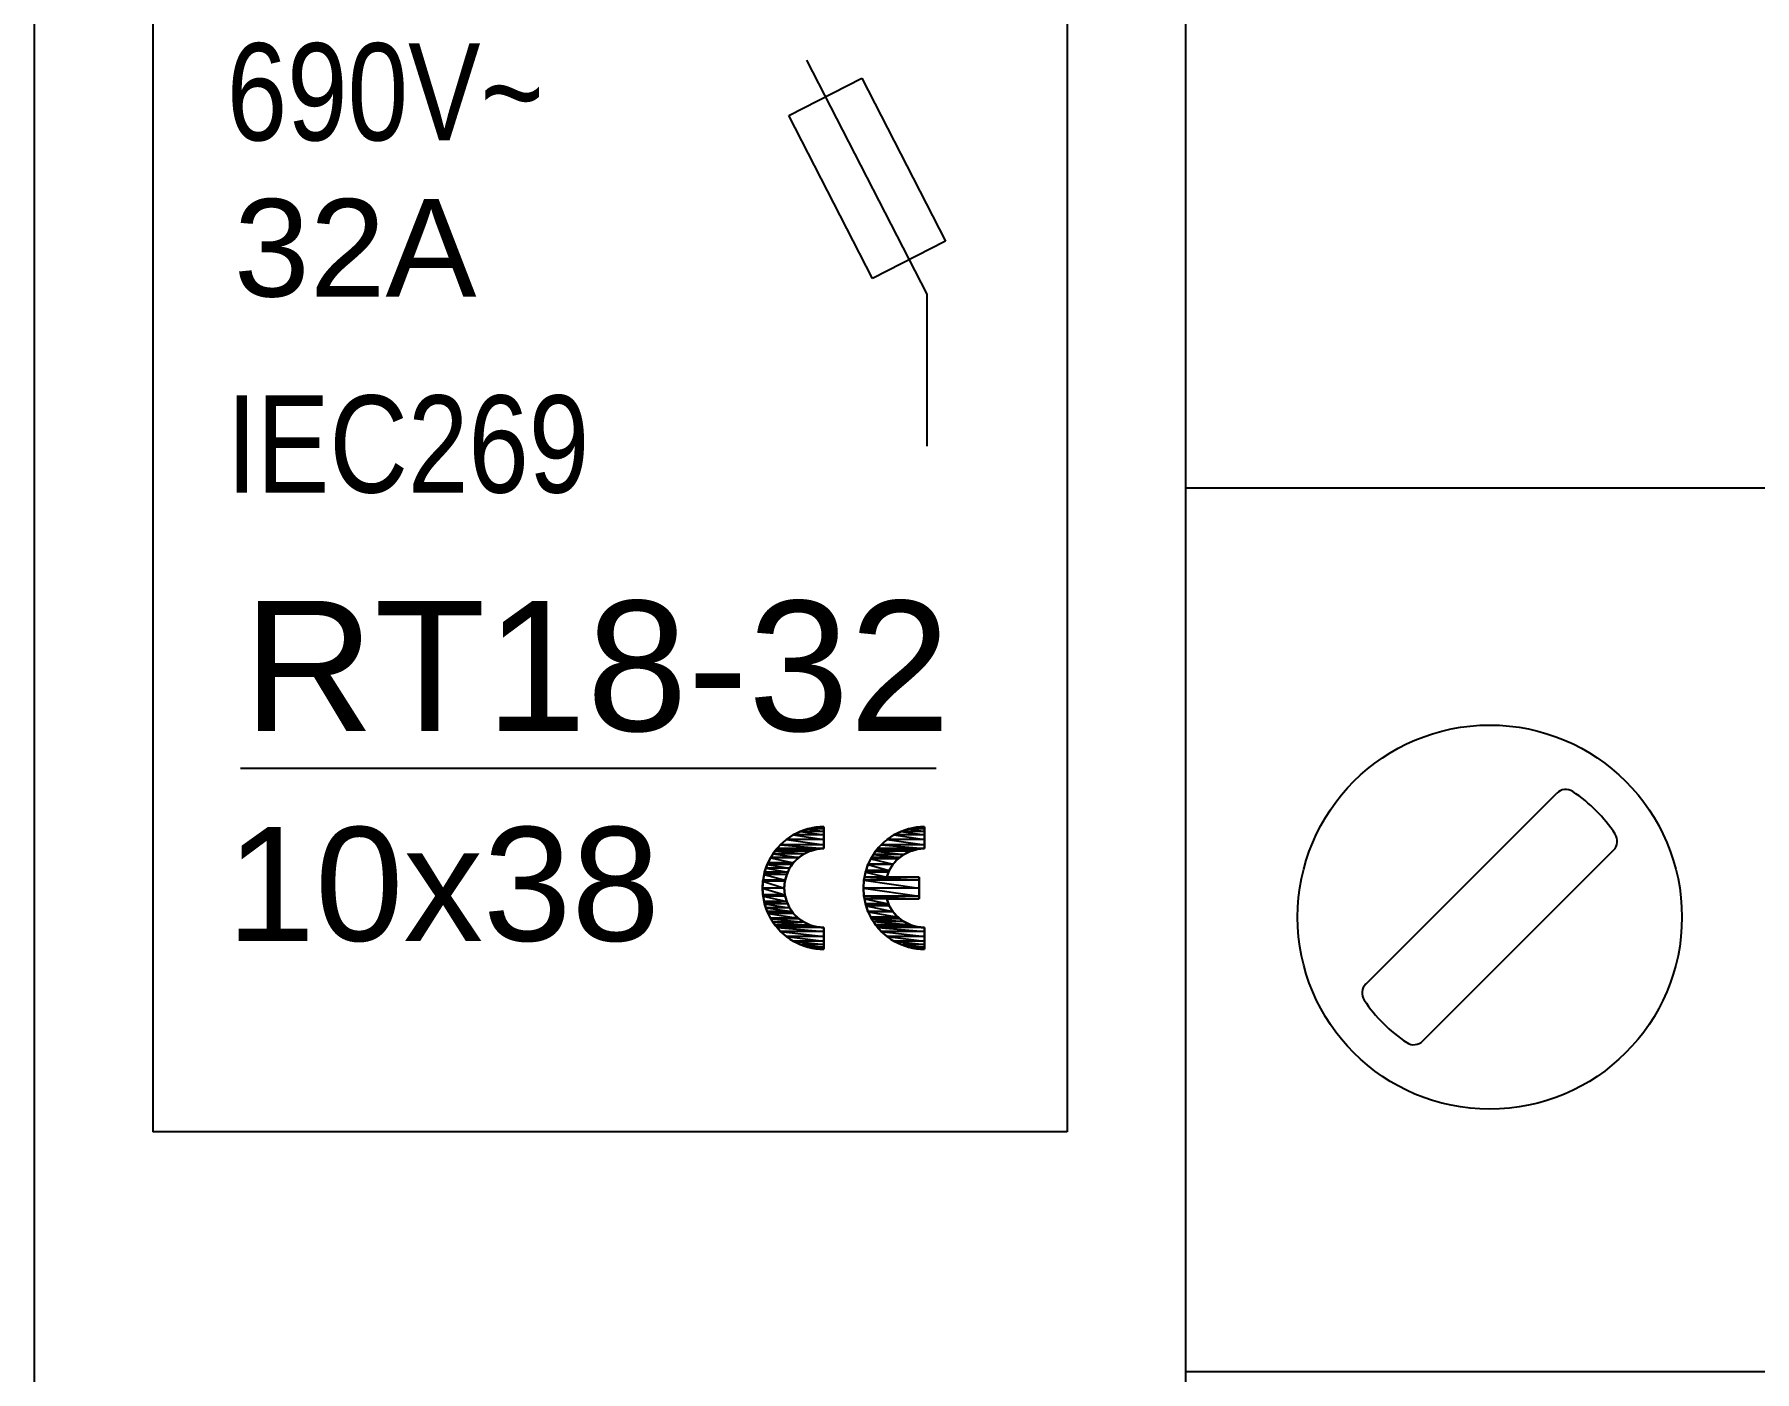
# Model space of a CAD drawing. Header units: millimetres. Extents: x 173893 to 258446, y -176540 to -123824.
# Drawn here: x 197231.95 to 197258.81, y -139303.43 to -139282.55 of the extents above; entities that cross this region are included whole.
import ezdxf

# ---------------------------------------------------------------- set-up
doc = ezdxf.new("R2010")
doc.units = ezdxf.units.MM
doc.header["$LTSCALE"] = 3
doc.layers.add('1', color=3, linetype='Continuous')
doc.layers.add('DUT', color=7, linetype='Continuous')
doc.styles.add('Arial', font='arial.ttf')

msp = doc.modelspace()

# ---------------------------------------------------------------- linework, layer by layer
for p, q in [((197231.953, -139320.141), (197231.953, -139240.659)), ((197249.925, -139240.659), (197249.925, -139320.141)), ((197233.801, -139268.301), (197233.801, -139299.688)), ((197248.078, -139268.301), (197248.078, -139299.688)), ((197244.009, -139282.951), (197245.886, -139286.604)), ((197243.732, -139283.813), (197244.872, -139283.228)), ((197244.872, -139283.228), (197246.18, -139285.775)), ((197245.04, -139286.36), (197243.732, -139283.813)), ((197246.18, -139285.775), (197245.04, -139286.36)), ((197245.886, -139286.604), (197245.886, -139288.978)), ((197235.171, -139294.01), (197246.035, -139294.01)), ((197243.748, -139295.085), (197243.697, -139295.121)), ((197243.8, -139295.052), (197243.748, -139295.085)), ((197243.855, -139295.023), (197243.8, -139295.052)), ((197243.911, -139294.997), (197243.855, -139295.023)), ((197243.969, -139294.975), (197243.911, -139294.997)), ((197244.029, -139294.957), (197243.969, -139294.975)), ((197244.09, -139294.943), (197244.029, -139294.957)), ((197244.152, -139294.933), (197244.09, -139294.943)), ((197244.215, -139294.926), (197244.152, -139294.933)), ((197244.279, -139294.924), (197244.215, -139294.926)), ((197244.279, -139294.924), (197244.279, -139294.924)), ((197245.321, -139295.085), (197245.271, -139295.121)), ((197245.374, -139295.052), (197245.321, -139295.085)), ((197245.428, -139295.023), (197245.374, -139295.052)), ((197245.485, -139294.997), (197245.428, -139295.023)), ((197245.543, -139294.975), (197245.485, -139294.997)), ((197245.603, -139294.957), (197245.543, -139294.975)), ((197245.663, -139294.943), (197245.603, -139294.957)), ((197245.726, -139294.933), (197245.663, -139294.943)), ((197245.789, -139294.926), (197245.726, -139294.933)), ((197245.852, -139294.924), (197245.789, -139294.926)), ((197245.852, -139294.924), (197245.852, -139294.924)), ((197243.484, -139295.348), (197243.45, -139295.403)), ((197243.521, -139295.297), (197243.484, -139295.348)), ((197243.561, -139295.248), (197243.521, -139295.297)), ((197243.604, -139295.203), (197243.561, -139295.248)), ((197243.649, -139295.16), (197243.604, -139295.203)), ((197243.697, -139295.121), (197243.649, -139295.16)), ((197243.971, -139295.347), (197243.937, -139295.368)), ((197244.006, -139295.328), (197243.971, -139295.347)), ((197244.042, -139295.312), (197244.006, -139295.328)), ((197244.08, -139295.297), (197244.042, -139295.312)), ((197244.118, -139295.286), (197244.08, -139295.297)), ((197244.157, -139295.276), (197244.118, -139295.286)), ((197244.197, -139295.27), (197244.157, -139295.276)), ((197244.238, -139295.266), (197244.197, -139295.27)), ((197244.279, -139295.264), (197244.238, -139295.266)), ((197244.279, -139295.264), (197244.279, -139295.264)), ((197245.057, -139295.348), (197245.024, -139295.403)), ((197245.094, -139295.297), (197245.057, -139295.348)), ((197245.134, -139295.248), (197245.094, -139295.297)), ((197245.177, -139295.203), (197245.134, -139295.248)), ((197245.223, -139295.16), (197245.177, -139295.203)), ((197245.271, -139295.121), (197245.223, -139295.16)), ((197245.564, -139295.336), (197245.521, -139295.361)), ((197245.608, -139295.315), (197245.564, -139295.336)), ((197245.654, -139295.297), (197245.608, -139295.315)), ((197245.702, -139295.283), (197245.654, -139295.297)), ((197245.751, -139295.273), (197245.702, -139295.283)), ((197245.801, -139295.266), (197245.751, -139295.273)), ((197245.852, -139295.264), (197245.801, -139295.266)), ((197245.852, -139295.264), (197245.852, -139295.264)), ((197243.372, -139295.575), (197243.354, -139295.635)), ((197243.394, -139295.517), (197243.372, -139295.575)), ((197243.42, -139295.459), (197243.394, -139295.517)), ((197243.45, -139295.403), (197243.42, -139295.459)), ((197243.45, -139295.403), (197243.45, -139295.403)), ((197243.725, -139295.609), (197243.709, -139295.646)), ((197243.745, -139295.573), (197243.725, -139295.609)), ((197243.767, -139295.538), (197243.745, -139295.573)), ((197243.745, -139295.573), (197243.745, -139295.573)), ((197243.79, -139295.505), (197243.767, -139295.538)), ((197243.816, -139295.473), (197243.79, -139295.505)), ((197243.844, -139295.444), (197243.816, -139295.473)), ((197243.873, -139295.417), (197243.844, -139295.444)), ((197243.904, -139295.391), (197243.873, -139295.417)), ((197243.937, -139295.368), (197243.904, -139295.391)), ((197244.945, -139295.575), (197244.927, -139295.635)), ((197244.967, -139295.517), (197244.945, -139295.575)), ((197244.994, -139295.459), (197244.967, -139295.517)), ((197245.024, -139295.403), (197244.994, -139295.459)), ((197245.024, -139295.403), (197245.024, -139295.403)), ((197245.296, -139295.616), (197245.276, -139295.662)), ((197245.319, -139295.571), (197245.296, -139295.616)), ((197245.346, -139295.53), (197245.319, -139295.571)), ((197245.375, -139295.49), (197245.346, -139295.53)), ((197245.408, -139295.453), (197245.375, -139295.49)), ((197245.443, -139295.419), (197245.408, -139295.453)), ((197245.481, -139295.389), (197245.443, -139295.419)), ((197245.521, -139295.361), (197245.481, -139295.389)), ((197243.324, -139295.819), (197243.322, -139295.881)), ((197243.322, -139295.881), (197243.324, -139295.943)), ((197243.33, -139295.757), (197243.324, -139295.819)), ((197243.34, -139295.696), (197243.33, -139295.757)), ((197243.354, -139295.635), (197243.34, -139295.696)), ((197243.664, -139295.841), (197243.662, -139295.881)), ((197243.662, -139295.881), (197243.664, -139295.921)), ((197243.667, -139295.801), (197243.664, -139295.841)), ((197243.674, -139295.762), (197243.667, -139295.801)), ((197243.683, -139295.723), (197243.674, -139295.762)), ((197243.694, -139295.684), (197243.683, -139295.723)), ((197243.709, -139295.646), (197243.694, -139295.684)), ((197244.897, -139295.819), (197244.896, -139295.881)), ((197244.896, -139295.881), (197244.897, -139295.943)), ((197244.903, -139295.757), (197244.897, -139295.819)), ((197244.913, -139295.696), (197244.903, -139295.757)), ((197244.927, -139295.635), (197244.913, -139295.696)), ((197245.276, -139295.662), (197245.26, -139295.711)), ((197245.26, -139295.711), (197245.767, -139295.711)), ((197245.767, -139295.711), (197245.767, -139296.051)), ((197243.324, -139295.943), (197243.33, -139296.005)), ((197243.33, -139296.005), (197243.34, -139296.066)), ((197243.34, -139296.066), (197243.354, -139296.127)), ((197243.354, -139296.127), (197243.372, -139296.186)), ((197243.664, -139295.921), (197243.667, -139295.961)), ((197243.667, -139295.961), (197243.674, -139296)), ((197243.674, -139296), (197243.683, -139296.039)), ((197243.683, -139296.039), (197243.694, -139296.078)), ((197243.694, -139296.078), (197243.709, -139296.116)), ((197243.709, -139296.116), (197243.725, -139296.153)), ((197243.725, -139296.153), (197243.745, -139296.189)), ((197244.897, -139295.943), (197244.903, -139296.005)), ((197244.903, -139296.005), (197244.913, -139296.066)), ((197244.913, -139296.066), (197244.927, -139296.127)), ((197244.927, -139296.127), (197244.945, -139296.186)), ((197245.26, -139296.051), (197245.767, -139296.051)), ((197245.26, -139296.051), (197245.26, -139296.051)), ((197245.26, -139296.051), (197245.276, -139296.1)), ((197245.276, -139296.1), (197245.296, -139296.146)), ((197245.296, -139296.146), (197245.319, -139296.19)), ((197243.372, -139296.186), (197243.394, -139296.245)), ((197243.394, -139296.245), (197243.42, -139296.303)), ((197243.42, -139296.303), (197243.45, -139296.36)), ((197243.45, -139296.36), (197243.45, -139296.36)), ((197243.45, -139296.36), (197243.484, -139296.414)), ((197243.484, -139296.414), (197243.521, -139296.465)), ((197243.745, -139296.189), (197243.745, -139296.189)), ((197243.745, -139296.189), (197243.767, -139296.224)), ((197243.767, -139296.224), (197243.79, -139296.257)), ((197243.79, -139296.257), (197243.816, -139296.288)), ((197243.816, -139296.288), (197243.844, -139296.318)), ((197243.844, -139296.318), (197243.873, -139296.345)), ((197243.873, -139296.345), (197243.904, -139296.371)), ((197243.904, -139296.371), (197243.937, -139296.394)), ((197243.937, -139296.394), (197243.971, -139296.415)), ((197243.971, -139296.415), (197244.006, -139296.434)), ((197244.945, -139296.186), (197244.967, -139296.245)), ((197244.967, -139296.245), (197244.994, -139296.303)), ((197244.994, -139296.303), (197245.024, -139296.36)), ((197245.024, -139296.36), (197245.024, -139296.36)), ((197245.024, -139296.36), (197245.057, -139296.414)), ((197245.057, -139296.414), (197245.094, -139296.465)), ((197245.319, -139296.19), (197245.346, -139296.232)), ((197245.346, -139296.232), (197245.375, -139296.272)), ((197245.375, -139296.272), (197245.408, -139296.309)), ((197245.408, -139296.309), (197245.443, -139296.342)), ((197245.443, -139296.342), (197245.481, -139296.374)), ((197245.481, -139296.374), (197245.521, -139296.401)), ((197245.521, -139296.401), (197245.564, -139296.426)), ((197245.564, -139296.426), (197245.608, -139296.447)), ((197243.521, -139296.465), (197243.561, -139296.514)), ((197243.561, -139296.514), (197243.604, -139296.559)), ((197243.604, -139296.559), (197243.649, -139296.601)), ((197243.649, -139296.601), (197243.697, -139296.641)), ((197243.697, -139296.641), (197243.748, -139296.677)), ((197243.748, -139296.677), (197243.8, -139296.71)), ((197244.006, -139296.434), (197244.042, -139296.45)), ((197244.042, -139296.45), (197244.08, -139296.464)), ((197244.08, -139296.464), (197244.118, -139296.476)), ((197244.118, -139296.476), (197244.157, -139296.485)), ((197244.157, -139296.485), (197244.197, -139296.492)), ((197244.197, -139296.492), (197244.238, -139296.496)), ((197244.238, -139296.496), (197244.279, -139296.498)), ((197245.094, -139296.465), (197245.134, -139296.514)), ((197245.134, -139296.514), (197245.177, -139296.559)), ((197245.177, -139296.559), (197245.223, -139296.601)), ((197245.223, -139296.601), (197245.271, -139296.641)), ((197245.271, -139296.641), (197245.321, -139296.677)), ((197245.321, -139296.677), (197245.374, -139296.71)), ((197245.608, -139296.447), (197245.654, -139296.465)), ((197245.654, -139296.465), (197245.702, -139296.479)), ((197245.702, -139296.479), (197245.751, -139296.489)), ((197245.751, -139296.489), (197245.801, -139296.496)), ((197245.801, -139296.496), (197245.852, -139296.498)), ((197243.8, -139296.71), (197243.855, -139296.739)), ((197243.855, -139296.739), (197243.911, -139296.765)), ((197243.911, -139296.765), (197243.969, -139296.786)), ((197243.969, -139296.786), (197244.029, -139296.805)), ((197244.029, -139296.805), (197244.09, -139296.819)), ((197244.09, -139296.819), (197244.152, -139296.829)), ((197244.152, -139296.829), (197244.215, -139296.836)), ((197244.215, -139296.836), (197244.279, -139296.838)), ((197245.374, -139296.71), (197245.428, -139296.739)), ((197245.428, -139296.739), (197245.485, -139296.765)), ((197245.485, -139296.765), (197245.543, -139296.786)), ((197245.543, -139296.786), (197245.603, -139296.805)), ((197245.603, -139296.805), (197245.663, -139296.819)), ((197245.663, -139296.819), (197245.726, -139296.829)), ((197245.726, -139296.829), (197245.789, -139296.836)), ((197245.789, -139296.836), (197245.852, -139296.838)), ((197248.078, -139299.688), (197233.801, -139299.688))]:
    msp.add_line(p, q)
at = {"color": 251}
for p, q in [((197243.697, -139295.122), (197243.801, -139295.052)), ((197243.801, -139295.052), (197243.697, -139295.122)), ((197243.801, -139295.052), (197243.913, -139294.997)), ((197243.913, -139294.997), (197243.801, -139295.052)), ((197244.279, -139295.052), (197243.801, -139295.052)), ((197243.801, -139295.052), (197244.279, -139295.122)), ((197243.801, -139295.052), (197244.279, -139295.122)), ((197244.279, -139295.052), (197243.801, -139295.052)), ((197243.913, -139294.997), (197244.031, -139294.957)), ((197244.031, -139294.957), (197243.913, -139294.997)), ((197244.279, -139294.997), (197243.913, -139294.997)), ((197243.913, -139294.997), (197244.279, -139295.052)), ((197243.913, -139294.997), (197244.279, -139295.052)), ((197244.279, -139294.997), (197243.913, -139294.997)), ((197244.031, -139294.957), (197244.154, -139294.932)), ((197244.154, -139294.932), (197244.031, -139294.957)), ((197244.279, -139294.957), (197244.031, -139294.957)), ((197244.031, -139294.957), (197244.279, -139294.997)), ((197244.031, -139294.957), (197244.279, -139294.997)), ((197244.279, -139294.957), (197244.031, -139294.957)), ((197244.154, -139294.932), (197244.279, -139294.924)), ((197244.279, -139294.924), (197244.154, -139294.932)), ((197244.279, -139294.932), (197244.154, -139294.932)), ((197244.154, -139294.932), (197244.279, -139294.957)), ((197244.154, -139294.932), (197244.279, -139294.957)), ((197244.279, -139294.932), (197244.154, -139294.932)), ((197244.279, -139294.924), (197244.279, -139294.932)), ((197244.279, -139294.932), (197244.279, -139294.924)), ((197244.279, -139294.957), (197244.279, -139294.932)), ((197244.279, -139294.932), (197244.279, -139294.957)), ((197244.279, -139294.997), (197244.279, -139294.957)), ((197244.279, -139294.957), (197244.279, -139294.997)), ((197244.279, -139295.052), (197244.279, -139294.997)), ((197244.279, -139294.997), (197244.279, -139295.052)), ((197244.279, -139295.122), (197244.279, -139295.052)), ((197244.279, -139295.052), (197244.279, -139295.122)), ((197245.27, -139295.122), (197245.374, -139295.052)), ((197245.374, -139295.052), (197245.27, -139295.122)), ((197245.374, -139295.052), (197245.486, -139294.997)), ((197245.486, -139294.997), (197245.374, -139295.052)), ((197245.852, -139295.052), (197245.374, -139295.052)), ((197245.374, -139295.052), (197245.852, -139295.122)), ((197245.374, -139295.052), (197245.852, -139295.122)), ((197245.852, -139295.052), (197245.374, -139295.052)), ((197245.486, -139294.997), (197245.605, -139294.957)), ((197245.605, -139294.957), (197245.486, -139294.997)), ((197245.852, -139294.997), (197245.486, -139294.997)), ((197245.486, -139294.997), (197245.852, -139295.052)), ((197245.486, -139294.997), (197245.852, -139295.052)), ((197245.852, -139294.997), (197245.486, -139294.997)), ((197245.605, -139294.957), (197245.728, -139294.932)), ((197245.728, -139294.932), (197245.605, -139294.957)), ((197245.852, -139294.957), (197245.605, -139294.957)), ((197245.605, -139294.957), (197245.852, -139294.997)), ((197245.605, -139294.957), (197245.852, -139294.997)), ((197245.852, -139294.957), (197245.605, -139294.957)), ((197245.728, -139294.932), (197245.852, -139294.924)), ((197245.852, -139294.924), (197245.728, -139294.932)), ((197245.852, -139294.932), (197245.728, -139294.932)), ((197245.728, -139294.932), (197245.852, -139294.957)), ((197245.728, -139294.932), (197245.852, -139294.957)), ((197245.852, -139294.932), (197245.728, -139294.932)), ((197245.852, -139294.924), (197245.852, -139294.932)), ((197245.852, -139294.932), (197245.852, -139294.924)), ((197245.852, -139294.957), (197245.852, -139294.932)), ((197245.852, -139294.932), (197245.852, -139294.957)), ((197245.852, -139294.997), (197245.852, -139294.957)), ((197245.852, -139294.957), (197245.852, -139294.997)), ((197245.852, -139295.052), (197245.852, -139294.997)), ((197245.852, -139294.997), (197245.852, -139295.052)), ((197245.852, -139295.122), (197245.852, -139295.052)), ((197245.852, -139295.052), (197245.852, -139295.122)), ((197243.45, -139295.403), (197243.488, -139295.347)), ((197243.488, -139295.347), (197243.45, -139295.403)), ((197243.488, -139295.347), (197243.518, -139295.302)), ((197243.518, -139295.302), (197243.488, -139295.347)), ((197243.971, -139295.347), (197243.488, -139295.347)), ((197243.488, -139295.347), (197243.891, -139295.403)), ((197243.488, -139295.347), (197243.891, -139295.403)), ((197243.971, -139295.347), (197243.488, -139295.347)), ((197243.518, -139295.302), (197243.52, -139295.299)), ((197243.52, -139295.299), (197243.518, -139295.302)), ((197244.068, -139295.302), (197243.518, -139295.302)), ((197243.518, -139295.302), (197243.971, -139295.347)), ((197243.518, -139295.302), (197243.971, -139295.347)), ((197244.068, -139295.302), (197243.518, -139295.302)), ((197243.52, -139295.299), (197243.542, -139295.274)), ((197243.542, -139295.274), (197243.52, -139295.299)), ((197244.079, -139295.299), (197243.52, -139295.299)), ((197243.52, -139295.299), (197244.068, -139295.302)), ((197243.52, -139295.299), (197244.068, -139295.302)), ((197244.079, -139295.299), (197243.52, -139295.299)), ((197243.542, -139295.274), (197243.55, -139295.264)), ((197243.55, -139295.264), (197243.542, -139295.274)), ((197244.172, -139295.274), (197243.542, -139295.274)), ((197243.542, -139295.274), (197244.079, -139295.299)), ((197243.542, -139295.274), (197244.079, -139295.299)), ((197244.172, -139295.274), (197243.542, -139295.274)), ((197243.55, -139295.264), (197243.602, -139295.205)), ((197243.602, -139295.205), (197243.55, -139295.264)), ((197244.279, -139295.264), (197243.55, -139295.264)), ((197243.55, -139295.264), (197244.172, -139295.274)), ((197243.55, -139295.264), (197244.172, -139295.274)), ((197244.279, -139295.264), (197243.55, -139295.264)), ((197243.602, -139295.205), (197243.697, -139295.122)), ((197243.697, -139295.122), (197243.602, -139295.205)), ((197244.279, -139295.205), (197243.602, -139295.205)), ((197243.602, -139295.205), (197244.279, -139295.264)), ((197243.602, -139295.205), (197244.279, -139295.264)), ((197244.279, -139295.205), (197243.602, -139295.205)), ((197244.279, -139295.122), (197243.697, -139295.122)), ((197243.697, -139295.122), (197244.279, -139295.205)), ((197243.697, -139295.122), (197244.279, -139295.205)), ((197244.279, -139295.122), (197243.697, -139295.122)), ((197243.891, -139295.403), (197243.971, -139295.347)), ((197243.971, -139295.347), (197243.891, -139295.403)), ((197243.971, -139295.347), (197244.068, -139295.302)), ((197244.068, -139295.302), (197243.971, -139295.347)), ((197244.068, -139295.302), (197244.079, -139295.299)), ((197244.079, -139295.299), (197244.068, -139295.302)), ((197244.079, -139295.299), (197244.172, -139295.274)), ((197244.172, -139295.274), (197244.079, -139295.299)), ((197244.172, -139295.274), (197244.279, -139295.264)), ((197244.279, -139295.264), (197244.172, -139295.274)), ((197244.279, -139295.205), (197244.279, -139295.122)), ((197244.279, -139295.122), (197244.279, -139295.205)), ((197244.279, -139295.264), (197244.279, -139295.205)), ((197244.279, -139295.205), (197244.279, -139295.264)), ((197245.055, -139295.357), (197245.088, -139295.306)), ((197245.088, -139295.306), (197245.055, -139295.357)), ((197245.088, -139295.306), (197245.093, -139295.299)), ((197245.093, -139295.299), (197245.088, -139295.306)), ((197245.63, -139295.306), (197245.088, -139295.306)), ((197245.088, -139295.306), (197245.528, -139295.357)), ((197245.088, -139295.306), (197245.528, -139295.357)), ((197245.63, -139295.306), (197245.088, -139295.306)), ((197245.093, -139295.299), (197245.114, -139295.275)), ((197245.114, -139295.275), (197245.093, -139295.299)), ((197245.656, -139295.299), (197245.093, -139295.299)), ((197245.093, -139295.299), (197245.63, -139295.306)), ((197245.093, -139295.299), (197245.63, -139295.306)), ((197245.656, -139295.299), (197245.093, -139295.299)), ((197245.114, -139295.275), (197245.123, -139295.264)), ((197245.123, -139295.264), (197245.114, -139295.275)), ((197245.739, -139295.275), (197245.114, -139295.275)), ((197245.114, -139295.275), (197245.656, -139295.299)), ((197245.114, -139295.275), (197245.656, -139295.299)), ((197245.739, -139295.275), (197245.114, -139295.275)), ((197245.123, -139295.264), (197245.176, -139295.205)), ((197245.176, -139295.205), (197245.123, -139295.264)), ((197245.852, -139295.264), (197245.123, -139295.264)), ((197245.123, -139295.264), (197245.739, -139295.275)), ((197245.123, -139295.264), (197245.739, -139295.275)), ((197245.852, -139295.264), (197245.123, -139295.264)), ((197245.176, -139295.205), (197245.27, -139295.122)), ((197245.27, -139295.122), (197245.176, -139295.205)), ((197245.852, -139295.205), (197245.176, -139295.205)), ((197245.176, -139295.205), (197245.852, -139295.264)), ((197245.176, -139295.205), (197245.852, -139295.264)), ((197245.852, -139295.205), (197245.176, -139295.205)), ((197245.852, -139295.122), (197245.27, -139295.122)), ((197245.27, -139295.122), (197245.852, -139295.205)), ((197245.27, -139295.122), (197245.852, -139295.205)), ((197245.852, -139295.122), (197245.27, -139295.122)), ((197245.528, -139295.357), (197245.63, -139295.306)), ((197245.63, -139295.306), (197245.528, -139295.357)), ((197245.63, -139295.306), (197245.656, -139295.299)), ((197245.656, -139295.299), (197245.63, -139295.306)), ((197245.656, -139295.299), (197245.739, -139295.275)), ((197245.739, -139295.275), (197245.656, -139295.299)), ((197245.739, -139295.275), (197245.852, -139295.264)), ((197245.852, -139295.264), (197245.739, -139295.275)), ((197245.852, -139295.205), (197245.852, -139295.122)), ((197245.852, -139295.122), (197245.852, -139295.205)), ((197245.852, -139295.264), (197245.852, -139295.205)), ((197245.852, -139295.205), (197245.852, -139295.264)), ((197243.355, -139295.633), (197243.375, -139295.573)), ((197243.375, -139295.573), (197243.355, -139295.633)), ((197243.375, -139295.573), (197243.395, -139295.515)), ((197243.395, -139295.515), (197243.375, -139295.573)), ((197243.745, -139295.573), (197243.375, -139295.573)), ((197243.375, -139295.573), (197243.717, -139295.633)), ((197243.375, -139295.573), (197243.717, -139295.633)), ((197243.745, -139295.573), (197243.375, -139295.573)), ((197243.395, -139295.515), (197243.41, -139295.485)), ((197243.41, -139295.485), (197243.395, -139295.515)), ((197243.785, -139295.515), (197243.395, -139295.515)), ((197243.395, -139295.515), (197243.745, -139295.573)), ((197243.395, -139295.515), (197243.745, -139295.573)), ((197243.785, -139295.515), (197243.395, -139295.515)), ((197243.41, -139295.485), (197243.447, -139295.409)), ((197243.447, -139295.409), (197243.41, -139295.485)), ((197243.807, -139295.485), (197243.41, -139295.485)), ((197243.41, -139295.485), (197243.785, -139295.515)), ((197243.41, -139295.485), (197243.785, -139295.515)), ((197243.807, -139295.485), (197243.41, -139295.485)), ((197243.447, -139295.409), (197243.45, -139295.403)), ((197243.45, -139295.403), (197243.447, -139295.409)), ((197243.883, -139295.409), (197243.447, -139295.409)), ((197243.447, -139295.409), (197243.807, -139295.485)), ((197243.447, -139295.409), (197243.807, -139295.485)), ((197243.883, -139295.409), (197243.447, -139295.409)), ((197243.891, -139295.403), (197243.45, -139295.403)), ((197243.45, -139295.403), (197243.883, -139295.409)), ((197243.45, -139295.403), (197243.883, -139295.409)), ((197243.891, -139295.403), (197243.45, -139295.403)), ((197243.717, -139295.633), (197243.745, -139295.573)), ((197243.745, -139295.573), (197243.717, -139295.633)), ((197243.745, -139295.573), (197243.785, -139295.515)), ((197243.785, -139295.515), (197243.745, -139295.573)), ((197243.785, -139295.515), (197243.807, -139295.485)), ((197243.807, -139295.485), (197243.785, -139295.515)), ((197243.807, -139295.485), (197243.883, -139295.409)), ((197243.883, -139295.409), (197243.807, -139295.485)), ((197243.883, -139295.409), (197243.891, -139295.403)), ((197243.891, -139295.403), (197243.883, -139295.409)), ((197244.928, -139295.633), (197244.938, -139295.605)), ((197244.938, -139295.605), (197244.928, -139295.633)), ((197244.938, -139295.605), (197244.968, -139295.515)), ((197244.968, -139295.515), (197244.938, -139295.605)), ((197245.301, -139295.605), (197244.938, -139295.605)), ((197244.938, -139295.605), (197245.29, -139295.633)), ((197244.938, -139295.605), (197245.29, -139295.633)), ((197245.301, -139295.605), (197244.938, -139295.605)), ((197244.968, -139295.515), (197244.972, -139295.509)), ((197244.972, -139295.509), (197244.968, -139295.515)), ((197245.357, -139295.515), (197244.968, -139295.515)), ((197244.968, -139295.515), (197245.301, -139295.605)), ((197244.968, -139295.515), (197245.301, -139295.605)), ((197245.357, -139295.515), (197244.968, -139295.515)), ((197244.972, -139295.509), (197245.013, -139295.425)), ((197245.013, -139295.425), (197244.972, -139295.509)), ((197245.361, -139295.509), (197244.972, -139295.509)), ((197244.972, -139295.509), (197245.357, -139295.515)), ((197244.972, -139295.509), (197245.357, -139295.515)), ((197245.361, -139295.509), (197244.972, -139295.509)), ((197245.013, -139295.425), (197245.024, -139295.403)), ((197245.024, -139295.403), (197245.013, -139295.425)), ((197245.438, -139295.425), (197245.013, -139295.425)), ((197245.013, -139295.425), (197245.361, -139295.509)), ((197245.013, -139295.425), (197245.361, -139295.509)), ((197245.438, -139295.425), (197245.013, -139295.425)), ((197245.024, -139295.403), (197245.055, -139295.357)), ((197245.055, -139295.357), (197245.024, -139295.403)), ((197245.467, -139295.403), (197245.024, -139295.403)), ((197245.024, -139295.403), (197245.438, -139295.425)), ((197245.024, -139295.403), (197245.438, -139295.425)), ((197245.467, -139295.403), (197245.024, -139295.403)), ((197245.528, -139295.357), (197245.055, -139295.357)), ((197245.055, -139295.357), (197245.467, -139295.403)), ((197245.055, -139295.357), (197245.467, -139295.403)), ((197245.528, -139295.357), (197245.055, -139295.357)), ((197245.29, -139295.633), (197245.301, -139295.605)), ((197245.301, -139295.605), (197245.29, -139295.633)), ((197245.301, -139295.605), (197245.357, -139295.515)), ((197245.357, -139295.515), (197245.301, -139295.605)), ((197245.357, -139295.515), (197245.361, -139295.509)), ((197245.361, -139295.509), (197245.357, -139295.515)), ((197245.361, -139295.509), (197245.438, -139295.425)), ((197245.438, -139295.425), (197245.361, -139295.509)), ((197245.438, -139295.425), (197245.467, -139295.403)), ((197245.467, -139295.403), (197245.438, -139295.425)), ((197245.467, -139295.403), (197245.528, -139295.357)), ((197245.528, -139295.357), (197245.467, -139295.403)), ((197243.322, -139295.881), (197243.329, -139295.774)), ((197243.329, -139295.774), (197243.322, -139295.881)), ((197243.662, -139295.881), (197243.322, -139295.881)), ((197243.322, -139295.881), (197243.672, -139295.988)), ((197243.329, -139295.988), (197243.322, -139295.881)), ((197243.322, -139295.881), (197243.672, -139295.988)), ((197243.662, -139295.881), (197243.322, -139295.881)), ((197243.322, -139295.881), (197243.329, -139295.988)), ((197243.329, -139295.774), (197243.33, -139295.756)), ((197243.33, -139295.756), (197243.329, -139295.774)), ((197243.672, -139295.774), (197243.329, -139295.774)), ((197243.329, -139295.774), (197243.662, -139295.881)), ((197243.329, -139295.774), (197243.662, -139295.881)), ((197243.672, -139295.774), (197243.329, -139295.774)), ((197243.33, -139295.756), (197243.347, -139295.67)), ((197243.347, -139295.67), (197243.33, -139295.756)), ((197243.676, -139295.756), (197243.33, -139295.756)), ((197243.33, -139295.756), (197243.672, -139295.774)), ((197243.33, -139295.756), (197243.672, -139295.774)), ((197243.676, -139295.756), (197243.33, -139295.756)), ((197243.347, -139295.67), (197243.355, -139295.633)), ((197243.355, -139295.633), (197243.347, -139295.67)), ((197243.7, -139295.67), (197243.347, -139295.67)), ((197243.347, -139295.67), (197243.676, -139295.756)), ((197243.347, -139295.67), (197243.676, -139295.756)), ((197243.7, -139295.67), (197243.347, -139295.67)), ((197243.717, -139295.633), (197243.355, -139295.633)), ((197243.355, -139295.633), (197243.7, -139295.67)), ((197243.355, -139295.633), (197243.7, -139295.67)), ((197243.717, -139295.633), (197243.355, -139295.633)), ((197243.662, -139295.881), (197243.672, -139295.774)), ((197243.672, -139295.774), (197243.662, -139295.881)), ((197243.672, -139295.988), (197243.662, -139295.881)), ((197243.662, -139295.881), (197243.672, -139295.988)), ((197243.672, -139295.774), (197243.676, -139295.756)), ((197243.676, -139295.756), (197243.672, -139295.774)), ((197243.676, -139295.756), (197243.7, -139295.67)), ((197243.7, -139295.67), (197243.676, -139295.756)), ((197243.7, -139295.67), (197243.717, -139295.633)), ((197243.717, -139295.633), (197243.7, -139295.67)), ((197244.896, -139295.881), (197244.904, -139295.756)), ((197244.904, -139295.756), (197244.896, -139295.881)), ((197245.767, -139295.881), (197244.896, -139295.881)), ((197244.896, -139295.881), (197245.767, -139296.006)), ((197244.904, -139296.006), (197244.896, -139295.881)), ((197244.896, -139295.881), (197245.767, -139296.006)), ((197245.767, -139295.881), (197244.896, -139295.881)), ((197244.896, -139295.881), (197244.904, -139296.006)), ((197244.904, -139295.756), (197244.913, -139295.711)), ((197244.913, -139295.711), (197244.904, -139295.756)), ((197245.767, -139295.756), (197244.904, -139295.756)), ((197244.904, -139295.756), (197245.767, -139295.881)), ((197244.904, -139295.756), (197245.767, -139295.881)), ((197245.767, -139295.756), (197244.904, -139295.756)), ((197244.913, -139295.711), (197244.928, -139295.633)), ((197244.928, -139295.633), (197244.913, -139295.711)), ((197245.26, -139295.711), (197244.913, -139295.711)), ((197244.913, -139295.711), (197245.767, -139295.756)), ((197244.913, -139295.711), (197245.767, -139295.756)), ((197245.767, -139295.711), (197244.913, -139295.711)), ((197245.29, -139295.633), (197244.928, -139295.633)), ((197244.928, -139295.633), (197245.26, -139295.711)), ((197244.928, -139295.633), (197245.26, -139295.711)), ((197245.29, -139295.633), (197244.928, -139295.633)), ((197245.26, -139295.711), (197245.29, -139295.633)), ((197245.29, -139295.633), (197245.26, -139295.711)), ((197245.26, -139295.711), (197245.767, -139295.711)), ((197245.26, -139295.711), (197245.26, -139295.711)), ((197245.26, -139295.711), (197245.767, -139295.711)), ((197245.767, -139295.756), (197245.767, -139295.711)), ((197245.767, -139295.711), (197245.767, -139295.756)), ((197245.767, -139295.881), (197245.767, -139295.756)), ((197245.767, -139295.756), (197245.767, -139295.881)), ((197245.767, -139296.006), (197245.767, -139295.881)), ((197245.767, -139295.881), (197245.767, -139296.006)), ((197243.672, -139295.988), (197243.329, -139295.988)), ((197243.329, -139295.988), (197243.676, -139296.006)), ((197243.33, -139296.006), (197243.329, -139295.988)), ((197243.329, -139295.988), (197243.676, -139296.006)), ((197243.672, -139295.988), (197243.329, -139295.988)), ((197243.329, -139295.988), (197243.33, -139296.006)), ((197243.676, -139296.006), (197243.33, -139296.006)), ((197243.33, -139296.006), (197243.7, -139296.092)), ((197243.347, -139296.092), (197243.33, -139296.006)), ((197243.33, -139296.006), (197243.7, -139296.092)), ((197243.676, -139296.006), (197243.33, -139296.006)), ((197243.33, -139296.006), (197243.347, -139296.092)), ((197243.7, -139296.092), (197243.347, -139296.092)), ((197243.347, -139296.092), (197243.717, -139296.129)), ((197243.355, -139296.129), (197243.347, -139296.092)), ((197243.347, -139296.092), (197243.717, -139296.129)), ((197243.7, -139296.092), (197243.347, -139296.092)), ((197243.347, -139296.092), (197243.355, -139296.129)), ((197243.717, -139296.129), (197243.355, -139296.129)), ((197243.355, -139296.129), (197243.745, -139296.189)), ((197243.375, -139296.189), (197243.355, -139296.129)), ((197243.355, -139296.129), (197243.745, -139296.189)), ((197243.717, -139296.129), (197243.355, -139296.129)), ((197243.355, -139296.129), (197243.375, -139296.189)), ((197243.676, -139296.006), (197243.672, -139295.988)), ((197243.672, -139295.988), (197243.676, -139296.006)), ((197243.7, -139296.092), (197243.676, -139296.006)), ((197243.676, -139296.006), (197243.7, -139296.092)), ((197243.717, -139296.129), (197243.7, -139296.092)), ((197243.7, -139296.092), (197243.717, -139296.129)), ((197243.745, -139296.189), (197243.717, -139296.129)), ((197243.717, -139296.129), (197243.745, -139296.189)), ((197245.767, -139296.006), (197244.904, -139296.006)), ((197244.904, -139296.006), (197245.767, -139296.051)), ((197244.913, -139296.051), (197244.904, -139296.006)), ((197244.904, -139296.006), (197245.767, -139296.051)), ((197245.767, -139296.006), (197244.904, -139296.006)), ((197244.904, -139296.006), (197244.913, -139296.051)), ((197245.767, -139296.051), (197244.913, -139296.051)), ((197244.913, -139296.051), (197245.29, -139296.129)), ((197244.928, -139296.129), (197244.913, -139296.051)), ((197244.913, -139296.051), (197245.29, -139296.129)), ((197245.26, -139296.051), (197244.913, -139296.051)), ((197244.913, -139296.051), (197244.928, -139296.129)), ((197245.29, -139296.129), (197244.928, -139296.129)), ((197244.928, -139296.129), (197245.301, -139296.157)), ((197244.938, -139296.157), (197244.928, -139296.129)), ((197244.928, -139296.129), (197245.301, -139296.157)), ((197245.29, -139296.129), (197244.928, -139296.129)), ((197244.928, -139296.129), (197244.938, -139296.157)), ((197245.301, -139296.157), (197244.938, -139296.157)), ((197244.938, -139296.157), (197245.357, -139296.247)), ((197244.968, -139296.247), (197244.938, -139296.157)), ((197244.938, -139296.157), (197245.357, -139296.247)), ((197245.301, -139296.157), (197244.938, -139296.157)), ((197244.938, -139296.157), (197244.968, -139296.247)), ((197245.26, -139296.051), (197245.767, -139296.051)), ((197245.26, -139296.051), (197245.26, -139296.051)), ((197245.29, -139296.129), (197245.26, -139296.051)), ((197245.26, -139296.051), (197245.767, -139296.051)), ((197245.26, -139296.051), (197245.29, -139296.129)), ((197245.301, -139296.157), (197245.29, -139296.129)), ((197245.29, -139296.129), (197245.301, -139296.157)), ((197245.357, -139296.247), (197245.301, -139296.157)), ((197245.301, -139296.157), (197245.357, -139296.247)), ((197245.767, -139296.051), (197245.767, -139296.006)), ((197245.767, -139296.006), (197245.767, -139296.051)), ((197243.745, -139296.189), (197243.375, -139296.189)), ((197243.375, -139296.189), (197243.785, -139296.247)), ((197243.395, -139296.247), (197243.375, -139296.189)), ((197243.375, -139296.189), (197243.785, -139296.247)), ((197243.745, -139296.189), (197243.375, -139296.189)), ((197243.375, -139296.189), (197243.395, -139296.247)), ((197243.785, -139296.247), (197243.395, -139296.247)), ((197243.395, -139296.247), (197243.807, -139296.277)), ((197243.41, -139296.277), (197243.395, -139296.247)), ((197243.395, -139296.247), (197243.807, -139296.277)), ((197243.785, -139296.247), (197243.395, -139296.247)), ((197243.395, -139296.247), (197243.41, -139296.277)), ((197243.807, -139296.277), (197243.41, -139296.277)), ((197243.41, -139296.277), (197243.883, -139296.353)), ((197243.447, -139296.353), (197243.41, -139296.277)), ((197243.41, -139296.277), (197243.883, -139296.353)), ((197243.807, -139296.277), (197243.41, -139296.277)), ((197243.41, -139296.277), (197243.447, -139296.353)), ((197243.883, -139296.353), (197243.447, -139296.353)), ((197243.447, -139296.353), (197243.891, -139296.36)), ((197243.45, -139296.36), (197243.447, -139296.353)), ((197243.447, -139296.353), (197243.891, -139296.36)), ((197243.883, -139296.353), (197243.447, -139296.353)), ((197243.447, -139296.353), (197243.45, -139296.36)), ((197243.891, -139296.36), (197243.45, -139296.36)), ((197243.45, -139296.36), (197243.971, -139296.415)), ((197243.488, -139296.415), (197243.45, -139296.36)), ((197243.45, -139296.36), (197243.971, -139296.415)), ((197243.891, -139296.36), (197243.45, -139296.36)), ((197243.45, -139296.36), (197243.488, -139296.415)), ((197243.971, -139296.415), (197243.488, -139296.415)), ((197243.488, -139296.415), (197244.068, -139296.461)), ((197243.518, -139296.461), (197243.488, -139296.415)), ((197243.488, -139296.415), (197244.068, -139296.461)), ((197243.971, -139296.415), (197243.488, -139296.415)), ((197243.488, -139296.415), (197243.518, -139296.461)), ((197243.785, -139296.247), (197243.745, -139296.189)), ((197243.745, -139296.189), (197243.785, -139296.247)), ((197243.807, -139296.277), (197243.785, -139296.247)), ((197243.785, -139296.247), (197243.807, -139296.277)), ((197243.883, -139296.353), (197243.807, -139296.277)), ((197243.807, -139296.277), (197243.883, -139296.353)), ((197243.891, -139296.36), (197243.883, -139296.353)), ((197243.883, -139296.353), (197243.891, -139296.36)), ((197243.971, -139296.415), (197243.891, -139296.36)), ((197243.891, -139296.36), (197243.971, -139296.415)), ((197244.068, -139296.461), (197243.971, -139296.415)), ((197243.971, -139296.415), (197244.068, -139296.461)), ((197245.357, -139296.247), (197244.968, -139296.247)), ((197244.968, -139296.247), (197245.361, -139296.253)), ((197244.972, -139296.253), (197244.968, -139296.247)), ((197244.968, -139296.247), (197245.361, -139296.253)), ((197245.357, -139296.247), (197244.968, -139296.247)), ((197244.968, -139296.247), (197244.972, -139296.253)), ((197245.361, -139296.253), (197244.972, -139296.253)), ((197244.972, -139296.253), (197245.438, -139296.337)), ((197245.013, -139296.337), (197244.972, -139296.253)), ((197244.972, -139296.253), (197245.438, -139296.337)), ((197245.361, -139296.253), (197244.972, -139296.253)), ((197244.972, -139296.253), (197245.013, -139296.337)), ((197245.438, -139296.337), (197245.013, -139296.337)), ((197245.013, -139296.337), (197245.467, -139296.36)), ((197245.024, -139296.36), (197245.013, -139296.337)), ((197245.013, -139296.337), (197245.467, -139296.36)), ((197245.438, -139296.337), (197245.013, -139296.337)), ((197245.013, -139296.337), (197245.024, -139296.36)), ((197245.467, -139296.36), (197245.024, -139296.36)), ((197245.024, -139296.36), (197245.528, -139296.406)), ((197245.055, -139296.406), (197245.024, -139296.36)), ((197245.024, -139296.36), (197245.528, -139296.406)), ((197245.467, -139296.36), (197245.024, -139296.36)), ((197245.024, -139296.36), (197245.055, -139296.406)), ((197245.528, -139296.406), (197245.055, -139296.406)), ((197245.055, -139296.406), (197245.63, -139296.456)), ((197245.088, -139296.456), (197245.055, -139296.406)), ((197245.055, -139296.406), (197245.63, -139296.456)), ((197245.528, -139296.406), (197245.055, -139296.406)), ((197245.055, -139296.406), (197245.088, -139296.456)), ((197245.361, -139296.253), (197245.357, -139296.247)), ((197245.357, -139296.247), (197245.361, -139296.253)), ((197245.438, -139296.337), (197245.361, -139296.253)), ((197245.361, -139296.253), (197245.438, -139296.337)), ((197245.467, -139296.36), (197245.438, -139296.337)), ((197245.438, -139296.337), (197245.467, -139296.36)), ((197245.528, -139296.406), (197245.467, -139296.36)), ((197245.467, -139296.36), (197245.528, -139296.406)), ((197245.63, -139296.456), (197245.528, -139296.406)), ((197245.528, -139296.406), (197245.63, -139296.456)), ((197244.068, -139296.461), (197243.518, -139296.461)), ((197243.518, -139296.461), (197244.079, -139296.464)), ((197243.52, -139296.464), (197243.518, -139296.461)), ((197243.518, -139296.461), (197244.079, -139296.464)), ((197244.068, -139296.461), (197243.518, -139296.461)), ((197243.518, -139296.461), (197243.52, -139296.464)), ((197244.079, -139296.464), (197243.52, -139296.464)), ((197243.52, -139296.464), (197244.172, -139296.488)), ((197243.542, -139296.488), (197243.52, -139296.464)), ((197243.52, -139296.464), (197244.172, -139296.488)), ((197244.079, -139296.464), (197243.52, -139296.464)), ((197243.52, -139296.464), (197243.542, -139296.488)), ((197244.172, -139296.488), (197243.542, -139296.488)), ((197243.542, -139296.488), (197244.279, -139296.498)), ((197243.55, -139296.498), (197243.542, -139296.488)), ((197243.542, -139296.488), (197244.279, -139296.498)), ((197244.172, -139296.488), (197243.542, -139296.488)), ((197243.542, -139296.488), (197243.55, -139296.498)), ((197244.279, -139296.498), (197243.55, -139296.498)), ((197243.55, -139296.498), (197244.279, -139296.558)), ((197243.602, -139296.558), (197243.55, -139296.498)), ((197243.55, -139296.498), (197244.279, -139296.558)), ((197244.279, -139296.498), (197243.55, -139296.498)), ((197243.55, -139296.498), (197243.602, -139296.558)), ((197244.279, -139296.558), (197243.602, -139296.558)), ((197243.602, -139296.558), (197244.279, -139296.64)), ((197243.697, -139296.64), (197243.602, -139296.558)), ((197243.602, -139296.558), (197244.279, -139296.64)), ((197244.279, -139296.558), (197243.602, -139296.558)), ((197243.602, -139296.558), (197243.697, -139296.64)), ((197244.279, -139296.64), (197243.697, -139296.64)), ((197243.697, -139296.64), (197244.279, -139296.71)), ((197243.801, -139296.71), (197243.697, -139296.64)), ((197243.697, -139296.64), (197244.279, -139296.71)), ((197244.279, -139296.64), (197243.697, -139296.64)), ((197243.697, -139296.64), (197243.801, -139296.71)), ((197244.079, -139296.464), (197244.068, -139296.461)), ((197244.068, -139296.461), (197244.079, -139296.464)), ((197244.172, -139296.488), (197244.079, -139296.464)), ((197244.079, -139296.464), (197244.172, -139296.488)), ((197244.279, -139296.498), (197244.172, -139296.488)), ((197244.172, -139296.488), (197244.279, -139296.498)), ((197244.279, -139296.558), (197244.279, -139296.498)), ((197244.279, -139296.498), (197244.279, -139296.558)), ((197244.279, -139296.64), (197244.279, -139296.558)), ((197244.279, -139296.558), (197244.279, -139296.64)), ((197244.279, -139296.71), (197244.279, -139296.64)), ((197244.279, -139296.64), (197244.279, -139296.71)), ((197245.63, -139296.456), (197245.088, -139296.456)), ((197245.088, -139296.456), (197245.656, -139296.464)), ((197245.093, -139296.464), (197245.088, -139296.456)), ((197245.088, -139296.456), (197245.656, -139296.464)), ((197245.63, -139296.456), (197245.088, -139296.456)), ((197245.088, -139296.456), (197245.093, -139296.464)), ((197245.656, -139296.464), (197245.093, -139296.464)), ((197245.093, -139296.464), (197245.739, -139296.487)), ((197245.114, -139296.487), (197245.093, -139296.464)), ((197245.093, -139296.464), (197245.739, -139296.487)), ((197245.656, -139296.464), (197245.093, -139296.464)), ((197245.093, -139296.464), (197245.114, -139296.487)), ((197245.739, -139296.487), (197245.114, -139296.487)), ((197245.114, -139296.487), (197245.852, -139296.498)), ((197245.123, -139296.498), (197245.114, -139296.487)), ((197245.114, -139296.487), (197245.852, -139296.498)), ((197245.739, -139296.487), (197245.114, -139296.487)), ((197245.114, -139296.487), (197245.123, -139296.498)), ((197245.852, -139296.498), (197245.123, -139296.498)), ((197245.123, -139296.498), (197245.852, -139296.558)), ((197245.176, -139296.558), (197245.123, -139296.498)), ((197245.123, -139296.498), (197245.852, -139296.558)), ((197245.852, -139296.498), (197245.123, -139296.498)), ((197245.123, -139296.498), (197245.176, -139296.558)), ((197245.852, -139296.558), (197245.176, -139296.558)), ((197245.176, -139296.558), (197245.852, -139296.64)), ((197245.27, -139296.64), (197245.176, -139296.558)), ((197245.176, -139296.558), (197245.852, -139296.64)), ((197245.852, -139296.558), (197245.176, -139296.558)), ((197245.176, -139296.558), (197245.27, -139296.64)), ((197245.852, -139296.64), (197245.27, -139296.64)), ((197245.27, -139296.64), (197245.852, -139296.71)), ((197245.374, -139296.71), (197245.27, -139296.64)), ((197245.27, -139296.64), (197245.852, -139296.71)), ((197245.852, -139296.64), (197245.27, -139296.64)), ((197245.27, -139296.64), (197245.374, -139296.71)), ((197245.656, -139296.464), (197245.63, -139296.456)), ((197245.63, -139296.456), (197245.656, -139296.464)), ((197245.739, -139296.487), (197245.656, -139296.464)), ((197245.656, -139296.464), (197245.739, -139296.487)), ((197245.852, -139296.498), (197245.739, -139296.487)), ((197245.739, -139296.487), (197245.852, -139296.498)), ((197245.852, -139296.558), (197245.852, -139296.498)), ((197245.852, -139296.498), (197245.852, -139296.558)), ((197245.852, -139296.64), (197245.852, -139296.558)), ((197245.852, -139296.558), (197245.852, -139296.64)), ((197245.852, -139296.71), (197245.852, -139296.64)), ((197245.852, -139296.64), (197245.852, -139296.71)), ((197244.279, -139296.71), (197243.801, -139296.71)), ((197243.801, -139296.71), (197244.279, -139296.765)), ((197243.913, -139296.765), (197243.801, -139296.71)), ((197243.801, -139296.71), (197244.279, -139296.765)), ((197244.279, -139296.71), (197243.801, -139296.71)), ((197243.801, -139296.71), (197243.913, -139296.765)), ((197244.279, -139296.765), (197243.913, -139296.765)), ((197243.913, -139296.765), (197244.279, -139296.805)), ((197244.031, -139296.805), (197243.913, -139296.765)), ((197243.913, -139296.765), (197244.279, -139296.805)), ((197244.279, -139296.765), (197243.913, -139296.765)), ((197243.913, -139296.765), (197244.031, -139296.805)), ((197244.279, -139296.805), (197244.031, -139296.805)), ((197244.031, -139296.805), (197244.279, -139296.83)), ((197244.154, -139296.83), (197244.031, -139296.805)), ((197244.031, -139296.805), (197244.279, -139296.83)), ((197244.279, -139296.805), (197244.031, -139296.805)), ((197244.031, -139296.805), (197244.154, -139296.83)), ((197244.279, -139296.83), (197244.154, -139296.83)), ((197244.154, -139296.83), (197244.279, -139296.838)), ((197244.279, -139296.83), (197244.154, -139296.83)), ((197244.279, -139296.838), (197244.154, -139296.83)), ((197244.279, -139296.765), (197244.279, -139296.71)), ((197244.279, -139296.71), (197244.279, -139296.765)), ((197244.279, -139296.805), (197244.279, -139296.765)), ((197244.279, -139296.765), (197244.279, -139296.805)), ((197244.279, -139296.83), (197244.279, -139296.805)), ((197244.279, -139296.805), (197244.279, -139296.83)), ((197244.279, -139296.838), (197244.279, -139296.83)), ((197244.279, -139296.83), (197244.279, -139296.838)), ((197245.852, -139296.71), (197245.374, -139296.71)), ((197245.374, -139296.71), (197245.852, -139296.765)), ((197245.486, -139296.765), (197245.374, -139296.71)), ((197245.374, -139296.71), (197245.852, -139296.765)), ((197245.852, -139296.71), (197245.374, -139296.71)), ((197245.374, -139296.71), (197245.486, -139296.765)), ((197245.852, -139296.765), (197245.486, -139296.765)), ((197245.486, -139296.765), (197245.852, -139296.805)), ((197245.605, -139296.805), (197245.486, -139296.765)), ((197245.486, -139296.765), (197245.852, -139296.805)), ((197245.852, -139296.765), (197245.486, -139296.765)), ((197245.486, -139296.765), (197245.605, -139296.805)), ((197245.852, -139296.805), (197245.605, -139296.805)), ((197245.605, -139296.805), (197245.852, -139296.83)), ((197245.728, -139296.83), (197245.605, -139296.805)), ((197245.605, -139296.805), (197245.852, -139296.83)), ((197245.852, -139296.805), (197245.605, -139296.805)), ((197245.605, -139296.805), (197245.728, -139296.83)), ((197245.852, -139296.83), (197245.728, -139296.83)), ((197245.728, -139296.83), (197245.852, -139296.838)), ((197245.852, -139296.83), (197245.728, -139296.83)), ((197245.852, -139296.838), (197245.728, -139296.83)), ((197245.852, -139296.765), (197245.852, -139296.71)), ((197245.852, -139296.71), (197245.852, -139296.765)), ((197245.852, -139296.805), (197245.852, -139296.765)), ((197245.852, -139296.765), (197245.852, -139296.805)), ((197245.852, -139296.83), (197245.852, -139296.805)), ((197245.852, -139296.805), (197245.852, -139296.83)), ((197245.852, -139296.838), (197245.852, -139296.83)), ((197245.852, -139296.83), (197245.852, -139296.838))]:
    msp.add_line(p, q, dxfattribs=at)
at = {"layer": '1', "color": 7}
for p, q in [((197249.926, -139252.935), (197249.926, -139303.435)), ((197259.426, -139289.635), (197249.926, -139289.635)), ((197252.741, -139297.38), (197255.721, -139294.4)), ((197253.63, -139298.269), (197256.61, -139295.289)), ((197249.926, -139303.435), (197259.426, -139303.435))]:
    msp.add_line(p, q, dxfattribs=at)
msp.add_circle((197254.676, -139296.335), 3, dxfattribs=at)
for centre, radius, start, end in [((197255.862, -139294.542), 0.2, 56.4992, 135), ((197254.676, -139296.335), 2.35, 33.5008, 56.4992), ((197256.468, -139295.148), 0.2, 315, 33.5008), ((197252.883, -139297.521), 0.2, 135, 213.5008), ((197254.676, -139296.335), 2.35, 213.5008, 236.4992), ((197253.489, -139298.128), 0.2, 236.4992, 315)]:
    msp.add_arc(centre, radius, start, end, dxfattribs=at)

# ---------------------------------------------------------------- texts
at = {"layer": 'DUT', "color": 251, "style": 'Arial', "oblique": 0, "width": 0.8}
for s, p in [('690V~', (197234.956, -139284.202)), ('IEC269', (197234.956, -139289.704))]:
    msp.add_text(s, height=1.5186, dxfattribs=at).set_placement(p)
at = {"layer": 'DUT', "color": 250, "style": 'Arial', "oblique": 0}
msp.add_text('32A', height=1.524, dxfattribs=at).set_placement((197235.068, -139286.641))
at = {"layer": 'DUT', "color": 251, "style": 'Arial', "oblique": 0}
for s, height, p in [('RT18-32', 2.032, (197235.212, -139293.427)), ('10x38', 1.778, (197234.953, -139296.706))]:
    msp.add_text(s, height=height, dxfattribs=at).set_placement(p)

doc.saveas('drawing.dxf')
